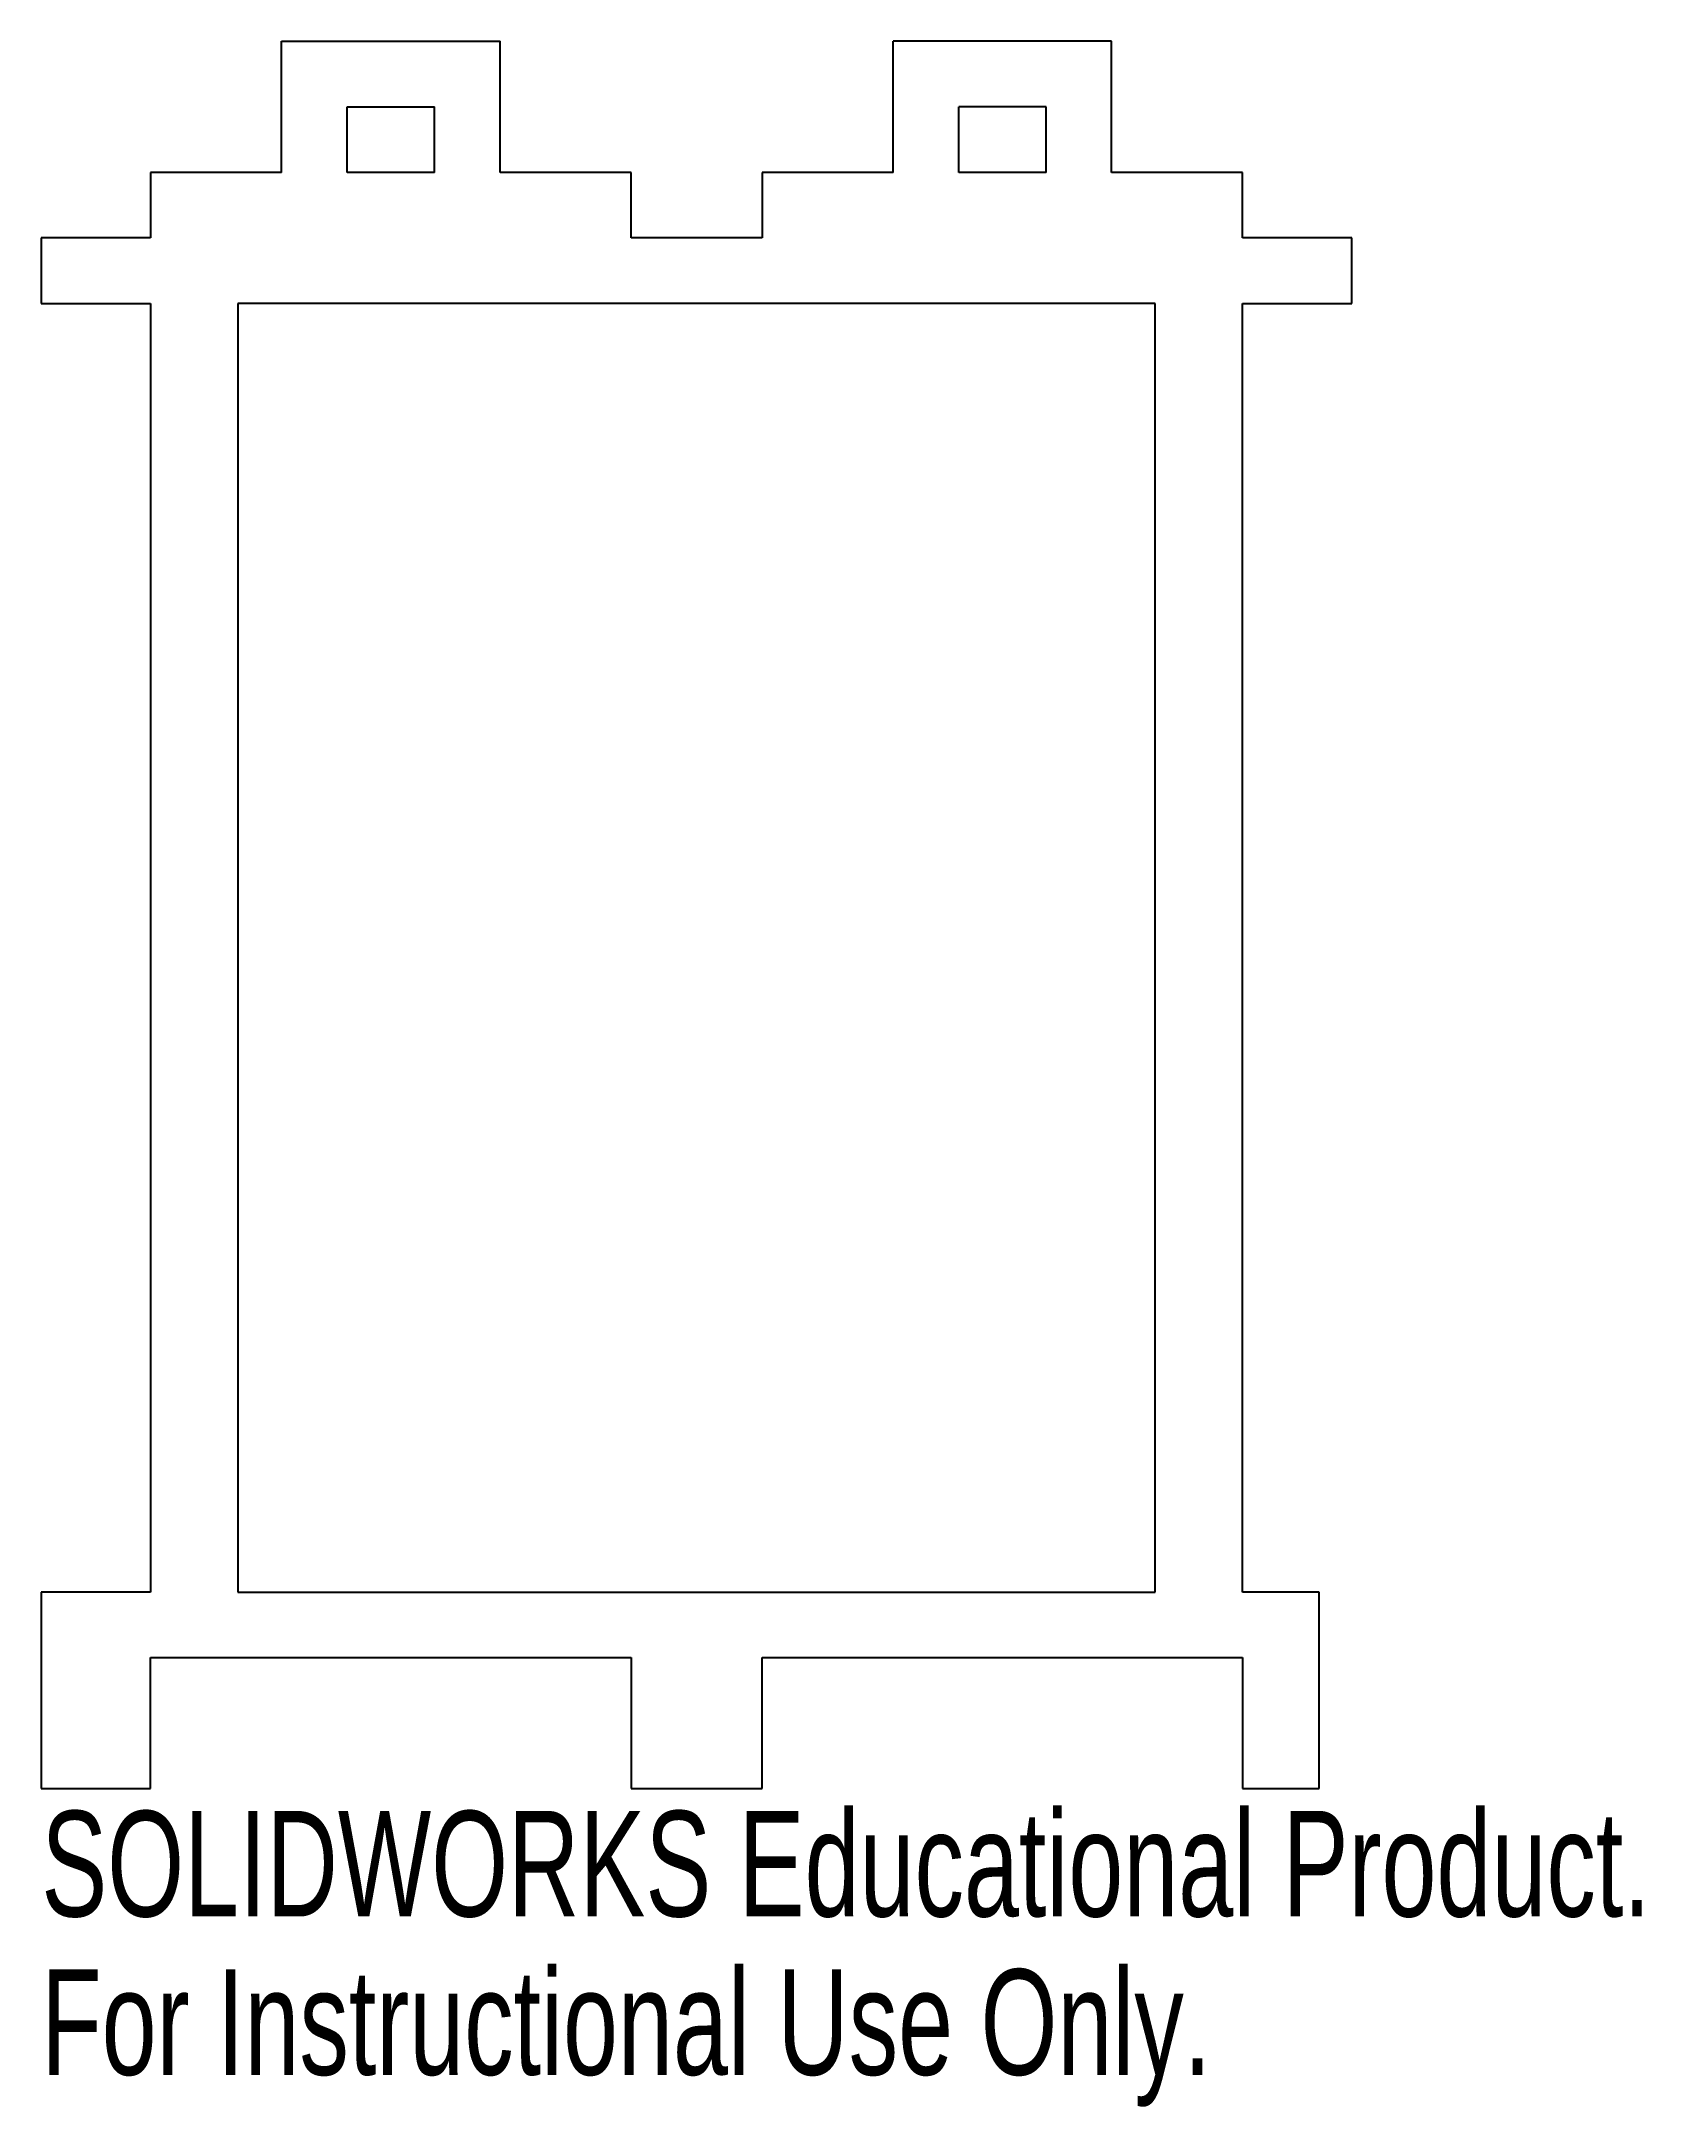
# Model space of a CAD drawing. Header units: millimetres. Extents: x 0 to 73.3, y -85.6 to 9.
import ezdxf

# ---------------------------------------------------------------- set-up
doc = ezdxf.new("R2010")
doc.units = ezdxf.units.MM
doc.styles.add('SLDTEXTSTYLE0', font='TXT', dxfattribs={"width": 0.7})

msp = doc.modelspace()

# ---------------------------------------------------------------- linework, layer by layer
at = {"color": 7, "linetype": 'Continuous', "lineweight": 25}
for p, q in [((11, 3), (11, 9)), ((11, 9), (21, 9)), ((21, 3), (21, 9)), ((39, 3), (39, 9)), ((49, 9), (39, 9)), ((49, 3), (49, 9)), ((14, 3), (14, 6)), ((14, 6), (18, 6)), ((18, 3), (18, 6)), ((42, 3), (42, 6)), ((46, 6), (42, 6)), ((46, 3), (46, 6)), ((5, 3), (5, 0)), ((11, 3), (5, 3)), ((18, 3), (14, 3)), ((27, 3), (21, 3)), ((27, 0), (27, 3)), ((33, 3), (33, 0)), ((39, 3), (33, 3)), ((46, 3), (42, 3)), ((55, 3), (49, 3)), ((55, 0), (55, 3)), ((0, 0), (0, -3)), ((5, 0), (0, 0)), ((33, 0), (27, 0)), ((60, 0), (55, 0)), ((60, -3), (60, 0)), ((0, -3), (5, -3)), ((5, -3), (5, -62)), ((51, -3), (9, -3)), ((9, -3), (9, -62)), ((51, -62), (51, -3)), ((55, -3), (60, -3)), ((55, -62), (55, -3)), ((0, -62), (0, -71)), ((5, -62), (0, -62)), ((9, -62), (51, -62)), ((58.5, -62), (55, -62)), ((58.5, -71), (58.5, -62)), ((5, -65), (27, -65)), ((5, -71), (5, -65)), ((27, -65), (27, -71)), ((33, -65), (55, -65)), ((33, -71), (33, -65)), ((55, -65), (55, -71)), ((0, -71), (5, -71)), ((27, -71), (33, -71)), ((55, -71), (58.5, -71))]:
    msp.add_line(p, q, dxfattribs=at)

# ---------------------------------------------------------------- texts
at = {"color": 7, "linetype": 'Continuous', "char_height": 4.83362, "attachment_point": 1, "style": 'SLDTEXTSTYLE0'}
for s, insert in [('SOLIDWORKS Educational Product.', (0, -72.02)), ('For Instructional Use Only.', (0, -79.27))]:
    msp.add_mtext(s, dxfattribs=dict(at, insert=insert))

doc.saveas('drawing.dxf')
